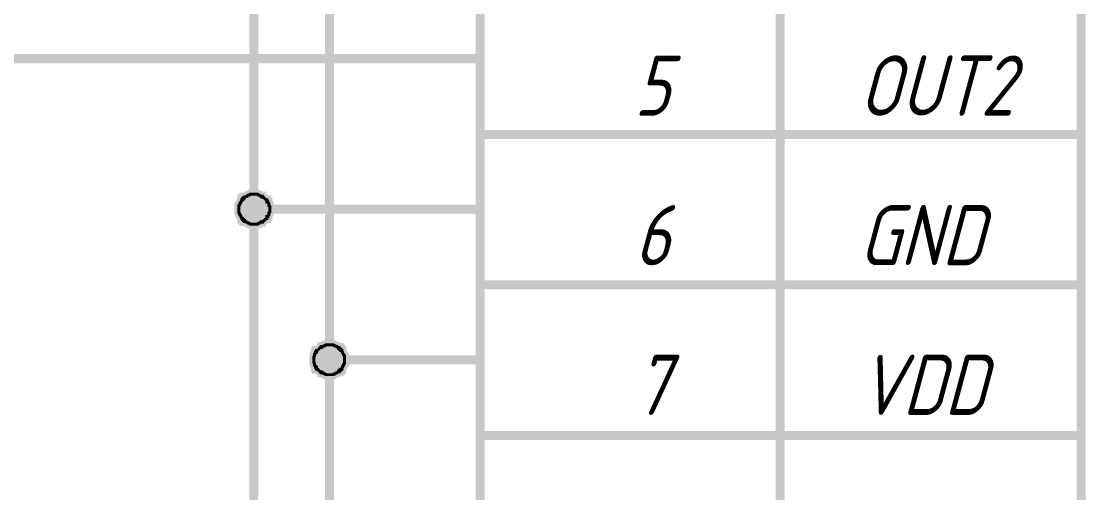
# Model space of a CAD drawing. Extents: x 260 to 1101, y 70 to 664.
# Drawn here: x 951.25 to 986.61, y 357.36 to 373.03 of the extents above; entities that cross this region are included whole.
import ezdxf

# ---------------------------------------------------------------- set-up
doc = ezdxf.new("R2010")
doc.units = 0
doc.header["$MEASUREMENT"] = 0
doc.layers.add('Sheet', color=255, linetype='CONTINUOUS')
doc.styles.add('GOST type A0', font='', dxfattribs={"oblique": 15, "height": 3.5})
doc.styles.get('GOST type A0').set_extended_font_data('GOST type A')

msp = doc.modelspace()

# ---------------------------------------------------------------- linework, layer by layer
at = {"layer": 'Sheet', "const_width": 0.3}
msp.add_lwpolyline([(966.491, 399.283), (986.46, 399.283), (986.46, 274.27), (966.491, 274.27), (966.491, 399.283)], close=True, dxfattribs=at)
at = {"layer": 'Sheet'}
for points, const_width in [([(976.46, 399.283), (976.46, 274.27)], 0.3), ([(963.975, 381.792), (958.975, 381.792), (958.975, 366.787)], 0.3), ([(961.491, 376.791), (961.491, 361.785), (963.975, 361.785)], 0.3), ([(963.975, 371.789), (881.521, 371.789), (881.521, 321.771), (886.49, 321.771)], 0.3), ([(966.491, 371.789), (963.975, 371.789)], 0.3), ([(966.491, 369.272), (986.46, 369.272)], 0.3), ([(958.478, 366.787), (958.478, 366.818), (958.478, 366.849), (958.478, 366.849), (958.478, 366.88), (958.478, 366.911), (958.509, 366.942), (958.509, 366.973), (958.509, 366.973), (958.54, 367.005), (958.54, 367.036), (958.54, 367.036), (958.571, 367.067), (958.571, 367.098), (958.602, 367.098), (958.602, 367.129), (958.633, 367.129), (958.633, 367.16), (958.665, 367.16), (958.665, 367.191), (958.696, 367.191), (958.727, 367.222), (958.727, 367.222), (958.758, 367.222), (958.789, 367.253), (958.789, 367.253), (958.82, 367.253), (958.851, 367.284), (958.882, 367.284), (958.913, 367.284), (958.913, 367.284), (958.944, 367.284), (958.975, 367.284)], 0.3), ([(958.478, 366.787), (958.478, 366.818), (958.478, 366.849), (958.478, 366.849), (958.478, 366.88), (958.478, 366.911), (958.509, 366.942), (958.509, 366.973), (958.509, 366.973), (958.54, 367.005), (958.54, 367.036), (958.54, 367.036), (958.571, 367.067), (958.571, 367.098), (958.602, 367.098), (958.602, 367.129), (958.633, 367.129), (958.633, 367.16), (958.665, 367.16), (958.665, 367.191), (958.696, 367.191), (958.727, 367.222), (958.727, 367.222), (958.758, 367.222), (958.789, 367.253), (958.789, 367.253), (958.82, 367.253), (958.851, 367.284), (958.882, 367.284), (958.913, 367.284), (958.913, 367.284), (958.944, 367.284), (958.975, 367.284)], 0.3), ([(958.478, 366.787), (958.478, 366.818), (958.478, 366.849), (958.478, 366.849), (958.478, 366.88), (958.478, 366.911), (958.509, 366.942), (958.509, 366.973), (958.509, 366.973), (958.54, 367.005), (958.54, 367.036), (958.54, 367.036), (958.571, 367.067), (958.571, 367.098), (958.602, 367.098), (958.602, 367.129), (958.633, 367.129), (958.633, 367.16), (958.665, 367.16), (958.665, 367.191), (958.696, 367.191), (958.727, 367.222), (958.727, 367.222), (958.758, 367.222), (958.789, 367.253), (958.789, 367.253), (958.82, 367.253), (958.851, 367.284), (958.882, 367.284), (958.913, 367.284), (958.913, 367.284), (958.944, 367.284), (958.975, 367.284)], 0.3), ([(958.478, 366.787), (958.478, 366.818), (958.478, 366.849), (958.478, 366.849), (958.478, 366.88), (958.478, 366.911), (958.509, 366.942), (958.509, 366.973), (958.509, 366.973), (958.54, 367.005), (958.54, 367.036), (958.54, 367.036), (958.571, 367.067), (958.571, 367.098), (958.602, 367.098), (958.602, 367.129), (958.633, 367.129), (958.633, 367.16), (958.665, 367.16), (958.665, 367.191), (958.696, 367.191), (958.727, 367.222), (958.727, 367.222), (958.758, 367.222), (958.789, 367.253), (958.789, 367.253), (958.82, 367.253), (958.851, 367.284), (958.882, 367.284), (958.913, 367.284), (958.913, 367.284), (958.944, 367.284), (958.975, 367.284)], 0.3), ([(958.975, 367.284), (958.975, 367.284)], 0.3), ([(958.975, 367.284), (959.006, 367.284), (959.037, 367.284), (959.037, 367.284), (959.068, 367.284), (959.099, 367.284), (959.13, 367.253), (959.161, 367.253), (959.161, 367.253), (959.192, 367.222), (959.224, 367.222), (959.255, 367.222), (959.255, 367.191), (959.286, 367.191), (959.317, 367.16), (959.317, 367.16), (959.348, 367.129), (959.348, 367.129), (959.379, 367.098), (959.41, 367.098), (959.41, 367.067), (959.41, 367.036), (959.441, 367.036), (959.441, 367.005), (959.472, 366.973), (959.472, 366.973), (959.472, 366.942), (959.472, 366.911), (959.503, 366.88), (959.503, 366.849), (959.503, 366.849), (959.503, 366.818), (959.503, 366.787)], 0.3), ([(958.975, 367.284), (958.975, 367.284)], 0.3), ([(958.975, 367.284), (959.006, 367.284), (959.037, 367.284), (959.037, 367.284), (959.068, 367.284), (959.099, 367.284), (959.13, 367.253), (959.161, 367.253), (959.161, 367.253), (959.192, 367.222), (959.224, 367.222), (959.255, 367.222), (959.255, 367.191), (959.286, 367.191), (959.317, 367.16), (959.317, 367.16), (959.348, 367.129), (959.348, 367.129), (959.379, 367.098), (959.41, 367.098), (959.41, 367.067), (959.41, 367.036), (959.441, 367.036), (959.441, 367.005), (959.472, 366.973), (959.472, 366.973), (959.472, 366.942), (959.472, 366.911), (959.503, 366.88), (959.503, 366.849), (959.503, 366.849), (959.503, 366.818), (959.503, 366.787)], 0.3), ([(958.975, 367.284), (958.975, 367.284)], 0.3), ([(958.975, 367.284), (959.006, 367.284), (959.037, 367.284), (959.037, 367.284), (959.068, 367.284), (959.099, 367.284), (959.13, 367.253), (959.161, 367.253), (959.161, 367.253), (959.192, 367.222), (959.224, 367.222), (959.255, 367.222), (959.255, 367.191), (959.286, 367.191), (959.317, 367.16), (959.317, 367.16), (959.348, 367.129), (959.348, 367.129), (959.379, 367.098), (959.41, 367.098), (959.41, 367.067), (959.41, 367.036), (959.441, 367.036), (959.441, 367.005), (959.472, 366.973), (959.472, 366.973), (959.472, 366.942), (959.472, 366.911), (959.503, 366.88), (959.503, 366.849), (959.503, 366.849), (959.503, 366.818), (959.503, 366.787)], 0.3), ([(958.975, 367.284), (958.975, 367.284)], 0.3), ([(958.975, 367.284), (959.006, 367.284), (959.037, 367.284), (959.037, 367.284), (959.068, 367.284), (959.099, 367.284), (959.13, 367.253), (959.161, 367.253), (959.161, 367.253), (959.192, 367.222), (959.224, 367.222), (959.255, 367.222), (959.255, 367.191), (959.286, 367.191), (959.317, 367.16), (959.317, 367.16), (959.348, 367.129), (959.348, 367.129), (959.379, 367.098), (959.41, 367.098), (959.41, 367.067), (959.41, 367.036), (959.441, 367.036), (959.441, 367.005), (959.472, 366.973), (959.472, 366.973), (959.472, 366.942), (959.472, 366.911), (959.503, 366.88), (959.503, 366.849), (959.503, 366.849), (959.503, 366.818), (959.503, 366.787)], 0.3), ([(958.478, 366.787), (958.478, 366.818), (958.478, 366.849), (958.478, 366.849), (958.478, 366.88), (958.478, 366.911), (958.509, 366.942), (958.509, 366.973), (958.509, 366.973), (958.54, 367.005), (958.54, 367.036), (958.54, 367.036), (958.571, 367.067), (958.571, 367.098), (958.602, 367.098), (958.602, 367.129), (958.633, 367.129), (958.633, 367.16), (958.665, 367.16), (958.665, 367.191), (958.696, 367.191), (958.727, 367.222), (958.727, 367.222), (958.758, 367.222), (958.789, 367.253), (958.789, 367.253), (958.82, 367.253), (958.851, 367.284), (958.882, 367.284), (958.913, 367.284), (958.913, 367.284), (958.944, 367.284), (958.975, 367.284)], 0.0991), ([(958.478, 366.787), (958.478, 366.818), (958.478, 366.849), (958.478, 366.849), (958.478, 366.88), (958.478, 366.911), (958.509, 366.942), (958.509, 366.973), (958.509, 366.973), (958.54, 367.005), (958.54, 367.036), (958.54, 367.036), (958.571, 367.067), (958.571, 367.098), (958.602, 367.098), (958.602, 367.129), (958.633, 367.129), (958.633, 367.16), (958.665, 367.16), (958.665, 367.191), (958.696, 367.191), (958.727, 367.222), (958.727, 367.222), (958.758, 367.222), (958.789, 367.253), (958.789, 367.253), (958.82, 367.253), (958.851, 367.284), (958.882, 367.284), (958.913, 367.284), (958.913, 367.284), (958.944, 367.284), (958.975, 367.284)], 0.0991), ([(958.478, 366.787), (958.478, 366.818), (958.478, 366.849), (958.478, 366.849), (958.478, 366.88), (958.478, 366.911), (958.509, 366.942), (958.509, 366.973), (958.509, 366.973), (958.54, 367.005), (958.54, 367.036), (958.54, 367.036), (958.571, 367.067), (958.571, 367.098), (958.602, 367.098), (958.602, 367.129), (958.633, 367.129), (958.633, 367.16), (958.665, 367.16), (958.665, 367.191), (958.696, 367.191), (958.727, 367.222), (958.727, 367.222), (958.758, 367.222), (958.789, 367.253), (958.789, 367.253), (958.82, 367.253), (958.851, 367.284), (958.882, 367.284), (958.913, 367.284), (958.913, 367.284), (958.944, 367.284), (958.975, 367.284)], 0.0991), ([(958.478, 366.787), (958.478, 366.818), (958.478, 366.849), (958.478, 366.849), (958.478, 366.88), (958.478, 366.911), (958.509, 366.942), (958.509, 366.973), (958.509, 366.973), (958.54, 367.005), (958.54, 367.036), (958.54, 367.036), (958.571, 367.067), (958.571, 367.098), (958.602, 367.098), (958.602, 367.129), (958.633, 367.129), (958.633, 367.16), (958.665, 367.16), (958.665, 367.191), (958.696, 367.191), (958.727, 367.222), (958.727, 367.222), (958.758, 367.222), (958.789, 367.253), (958.789, 367.253), (958.82, 367.253), (958.851, 367.284), (958.882, 367.284), (958.913, 367.284), (958.913, 367.284), (958.944, 367.284), (958.975, 367.284)], 0.0991), ([(958.975, 367.284), (958.975, 367.284)], 0.0991), ([(958.975, 367.284), (959.006, 367.284), (959.037, 367.284), (959.037, 367.284), (959.068, 367.284), (959.099, 367.284), (959.13, 367.253), (959.161, 367.253), (959.161, 367.253), (959.192, 367.222), (959.224, 367.222), (959.255, 367.222), (959.255, 367.191), (959.286, 367.191), (959.317, 367.16), (959.317, 367.16), (959.348, 367.129), (959.348, 367.129), (959.379, 367.098), (959.41, 367.098), (959.41, 367.067), (959.41, 367.036), (959.441, 367.036), (959.441, 367.005), (959.472, 366.973), (959.472, 366.973), (959.472, 366.942), (959.472, 366.911), (959.503, 366.88), (959.503, 366.849), (959.503, 366.849), (959.503, 366.818), (959.503, 366.787)], 0.0991), ([(958.975, 367.284), (958.975, 367.284)], 0.0991), ([(958.975, 367.284), (959.006, 367.284), (959.037, 367.284), (959.037, 367.284), (959.068, 367.284), (959.099, 367.284), (959.13, 367.253), (959.161, 367.253), (959.161, 367.253), (959.192, 367.222), (959.224, 367.222), (959.255, 367.222), (959.255, 367.191), (959.286, 367.191), (959.317, 367.16), (959.317, 367.16), (959.348, 367.129), (959.348, 367.129), (959.379, 367.098), (959.41, 367.098), (959.41, 367.067), (959.41, 367.036), (959.441, 367.036), (959.441, 367.005), (959.472, 366.973), (959.472, 366.973), (959.472, 366.942), (959.472, 366.911), (959.503, 366.88), (959.503, 366.849), (959.503, 366.849), (959.503, 366.818), (959.503, 366.787)], 0.0991), ([(958.975, 367.284), (958.975, 367.284)], 0.0991), ([(958.975, 367.284), (959.006, 367.284), (959.037, 367.284), (959.037, 367.284), (959.068, 367.284), (959.099, 367.284), (959.13, 367.253), (959.161, 367.253), (959.161, 367.253), (959.192, 367.222), (959.224, 367.222), (959.255, 367.222), (959.255, 367.191), (959.286, 367.191), (959.317, 367.16), (959.317, 367.16), (959.348, 367.129), (959.348, 367.129), (959.379, 367.098), (959.41, 367.098), (959.41, 367.067), (959.41, 367.036), (959.441, 367.036), (959.441, 367.005), (959.472, 366.973), (959.472, 366.973), (959.472, 366.942), (959.472, 366.911), (959.503, 366.88), (959.503, 366.849), (959.503, 366.849), (959.503, 366.818), (959.503, 366.787)], 0.0991), ([(958.975, 367.284), (958.975, 367.284)], 0.0991), ([(958.975, 367.284), (959.006, 367.284), (959.037, 367.284), (959.037, 367.284), (959.068, 367.284), (959.099, 367.284), (959.13, 367.253), (959.161, 367.253), (959.161, 367.253), (959.192, 367.222), (959.224, 367.222), (959.255, 367.222), (959.255, 367.191), (959.286, 367.191), (959.317, 367.16), (959.317, 367.16), (959.348, 367.129), (959.348, 367.129), (959.379, 367.098), (959.41, 367.098), (959.41, 367.067), (959.41, 367.036), (959.441, 367.036), (959.441, 367.005), (959.472, 366.973), (959.472, 366.973), (959.472, 366.942), (959.472, 366.911), (959.503, 366.88), (959.503, 366.849), (959.503, 366.849), (959.503, 366.818), (959.503, 366.787)], 0.0991), ([(958.975, 366.29), (958.944, 366.29), (958.913, 366.29), (958.913, 366.29), (958.882, 366.29), (958.851, 366.29), (958.82, 366.321), (958.789, 366.321), (958.789, 366.321), (958.758, 366.352), (958.727, 366.352), (958.727, 366.352), (958.696, 366.383), (958.665, 366.383), (958.665, 366.414), (958.633, 366.414), (958.633, 366.445), (958.602, 366.445), (958.602, 366.476), (958.571, 366.476), (958.571, 366.507), (958.54, 366.539), (958.54, 366.539), (958.54, 366.57), (958.509, 366.601), (958.509, 366.601), (958.509, 366.632), (958.478, 366.663), (958.478, 366.694), (958.478, 366.725), (958.478, 366.725), (958.478, 366.756), (958.478, 366.787)], 0.3), ([(958.478, 366.787), (958.478, 366.787)], 0.3), ([(958.975, 366.29), (958.944, 366.29), (958.913, 366.29), (958.913, 366.29), (958.882, 366.29), (958.851, 366.29), (958.82, 366.321), (958.789, 366.321), (958.789, 366.321), (958.758, 366.352), (958.727, 366.352), (958.727, 366.352), (958.696, 366.383), (958.665, 366.383), (958.665, 366.414), (958.633, 366.414), (958.633, 366.445), (958.602, 366.445), (958.602, 366.476), (958.571, 366.476), (958.571, 366.507), (958.54, 366.539), (958.54, 366.539), (958.54, 366.57), (958.509, 366.601), (958.509, 366.601), (958.509, 366.632), (958.478, 366.663), (958.478, 366.694), (958.478, 366.725), (958.478, 366.725), (958.478, 366.756), (958.478, 366.787)], 0.3), ([(958.478, 366.787), (958.478, 366.787)], 0.3), ([(958.975, 366.29), (958.944, 366.29), (958.913, 366.29), (958.913, 366.29), (958.882, 366.29), (958.851, 366.29), (958.82, 366.321), (958.789, 366.321), (958.789, 366.321), (958.758, 366.352), (958.727, 366.352), (958.727, 366.352), (958.696, 366.383), (958.665, 366.383), (958.665, 366.414), (958.633, 366.414), (958.633, 366.445), (958.602, 366.445), (958.602, 366.476), (958.571, 366.476), (958.571, 366.507), (958.54, 366.539), (958.54, 366.539), (958.54, 366.57), (958.509, 366.601), (958.509, 366.601), (958.509, 366.632), (958.478, 366.663), (958.478, 366.694), (958.478, 366.725), (958.478, 366.725), (958.478, 366.756), (958.478, 366.787)], 0.3), ([(958.478, 366.787), (958.478, 366.787)], 0.3), ([(958.975, 366.29), (958.944, 366.29), (958.913, 366.29), (958.913, 366.29), (958.882, 366.29), (958.851, 366.29), (958.82, 366.321), (958.789, 366.321), (958.789, 366.321), (958.758, 366.352), (958.727, 366.352), (958.727, 366.352), (958.696, 366.383), (958.665, 366.383), (958.665, 366.414), (958.633, 366.414), (958.633, 366.445), (958.602, 366.445), (958.602, 366.476), (958.571, 366.476), (958.571, 366.507), (958.54, 366.539), (958.54, 366.539), (958.54, 366.57), (958.509, 366.601), (958.509, 366.601), (958.509, 366.632), (958.478, 366.663), (958.478, 366.694), (958.478, 366.725), (958.478, 366.725), (958.478, 366.756), (958.478, 366.787)], 0.3), ([(958.478, 366.787), (958.478, 366.787)], 0.3), ([(958.975, 366.29), (958.944, 366.29), (958.913, 366.29), (958.913, 366.29), (958.882, 366.29), (958.851, 366.29), (958.82, 366.321), (958.789, 366.321), (958.789, 366.321), (958.758, 366.352), (958.727, 366.352), (958.727, 366.352), (958.696, 366.383), (958.665, 366.383), (958.665, 366.414), (958.633, 366.414), (958.633, 366.445), (958.602, 366.445), (958.602, 366.476), (958.571, 366.476), (958.571, 366.507), (958.54, 366.539), (958.54, 366.539), (958.54, 366.57), (958.509, 366.601), (958.509, 366.601), (958.509, 366.632), (958.478, 366.663), (958.478, 366.694), (958.478, 366.725), (958.478, 366.725), (958.478, 366.756), (958.478, 366.787)], 0.0991), ([(958.478, 366.787), (958.478, 366.787)], 0.0991), ([(958.975, 366.29), (958.944, 366.29), (958.913, 366.29), (958.913, 366.29), (958.882, 366.29), (958.851, 366.29), (958.82, 366.321), (958.789, 366.321), (958.789, 366.321), (958.758, 366.352), (958.727, 366.352), (958.727, 366.352), (958.696, 366.383), (958.665, 366.383), (958.665, 366.414), (958.633, 366.414), (958.633, 366.445), (958.602, 366.445), (958.602, 366.476), (958.571, 366.476), (958.571, 366.507), (958.54, 366.539), (958.54, 366.539), (958.54, 366.57), (958.509, 366.601), (958.509, 366.601), (958.509, 366.632), (958.478, 366.663), (958.478, 366.694), (958.478, 366.725), (958.478, 366.725), (958.478, 366.756), (958.478, 366.787)], 0.0991), ([(958.478, 366.787), (958.478, 366.787)], 0.0991), ([(958.975, 366.29), (958.944, 366.29), (958.913, 366.29), (958.913, 366.29), (958.882, 366.29), (958.851, 366.29), (958.82, 366.321), (958.789, 366.321), (958.789, 366.321), (958.758, 366.352), (958.727, 366.352), (958.727, 366.352), (958.696, 366.383), (958.665, 366.383), (958.665, 366.414), (958.633, 366.414), (958.633, 366.445), (958.602, 366.445), (958.602, 366.476), (958.571, 366.476), (958.571, 366.507), (958.54, 366.539), (958.54, 366.539), (958.54, 366.57), (958.509, 366.601), (958.509, 366.601), (958.509, 366.632), (958.478, 366.663), (958.478, 366.694), (958.478, 366.725), (958.478, 366.725), (958.478, 366.756), (958.478, 366.787)], 0.0991), ([(958.478, 366.787), (958.478, 366.787)], 0.0991), ([(958.975, 366.29), (958.944, 366.29), (958.913, 366.29), (958.913, 366.29), (958.882, 366.29), (958.851, 366.29), (958.82, 366.321), (958.789, 366.321), (958.789, 366.321), (958.758, 366.352), (958.727, 366.352), (958.727, 366.352), (958.696, 366.383), (958.665, 366.383), (958.665, 366.414), (958.633, 366.414), (958.633, 366.445), (958.602, 366.445), (958.602, 366.476), (958.571, 366.476), (958.571, 366.507), (958.54, 366.539), (958.54, 366.539), (958.54, 366.57), (958.509, 366.601), (958.509, 366.601), (958.509, 366.632), (958.478, 366.663), (958.478, 366.694), (958.478, 366.725), (958.478, 366.725), (958.478, 366.756), (958.478, 366.787)], 0.0991), ([(958.478, 366.787), (958.478, 366.787)], 0.0991), ([(959.503, 366.787), (959.503, 366.756), (959.503, 366.725), (959.503, 366.725), (959.503, 366.694), (959.472, 366.663), (959.472, 366.632), (959.472, 366.601), (959.472, 366.601), (959.441, 366.57), (959.441, 366.539), (959.41, 366.539), (959.41, 366.507), (959.41, 366.476), (959.379, 366.476), (959.348, 366.445), (959.348, 366.445), (959.317, 366.414), (959.317, 366.414), (959.286, 366.383), (959.255, 366.383), (959.255, 366.352), (959.224, 366.352), (959.192, 366.352), (959.161, 366.321), (959.161, 366.321), (959.13, 366.321), (959.099, 366.29), (959.068, 366.29), (959.037, 366.29), (959.037, 366.29), (959.006, 366.29), (958.975, 366.29)], 0.3), ([(963.975, 351.782), (958.975, 351.782), (958.975, 366.787), (963.975, 366.787)], 0.3), ([(959.503, 366.787), (959.503, 366.756), (959.503, 366.725), (959.503, 366.725), (959.503, 366.694), (959.472, 366.663), (959.472, 366.632), (959.472, 366.601), (959.472, 366.601), (959.441, 366.57), (959.441, 366.539), (959.41, 366.539), (959.41, 366.507), (959.41, 366.476), (959.379, 366.476), (959.348, 366.445), (959.348, 366.445), (959.317, 366.414), (959.317, 366.414), (959.286, 366.383), (959.255, 366.383), (959.255, 366.352), (959.224, 366.352), (959.192, 366.352), (959.161, 366.321), (959.161, 366.321), (959.13, 366.321), (959.099, 366.29), (959.068, 366.29), (959.037, 366.29), (959.037, 366.29), (959.006, 366.29), (958.975, 366.29)], 0.3), ([(959.503, 366.787), (959.503, 366.756), (959.503, 366.725), (959.503, 366.725), (959.503, 366.694), (959.472, 366.663), (959.472, 366.632), (959.472, 366.601), (959.472, 366.601), (959.441, 366.57), (959.441, 366.539), (959.41, 366.539), (959.41, 366.507), (959.41, 366.476), (959.379, 366.476), (959.348, 366.445), (959.348, 366.445), (959.317, 366.414), (959.317, 366.414), (959.286, 366.383), (959.255, 366.383), (959.255, 366.352), (959.224, 366.352), (959.192, 366.352), (959.161, 366.321), (959.161, 366.321), (959.13, 366.321), (959.099, 366.29), (959.068, 366.29), (959.037, 366.29), (959.037, 366.29), (959.006, 366.29), (958.975, 366.29)], 0.3), ([(959.503, 366.787), (959.503, 366.756), (959.503, 366.725), (959.503, 366.725), (959.503, 366.694), (959.472, 366.663), (959.472, 366.632), (959.472, 366.601), (959.472, 366.601), (959.441, 366.57), (959.441, 366.539), (959.41, 366.539), (959.41, 366.507), (959.41, 366.476), (959.379, 366.476), (959.348, 366.445), (959.348, 366.445), (959.317, 366.414), (959.317, 366.414), (959.286, 366.383), (959.255, 366.383), (959.255, 366.352), (959.224, 366.352), (959.192, 366.352), (959.161, 366.321), (959.161, 366.321), (959.13, 366.321), (959.099, 366.29), (959.068, 366.29), (959.037, 366.29), (959.037, 366.29), (959.006, 366.29), (958.975, 366.29)], 0.3), ([(959.503, 366.787), (959.503, 366.756), (959.503, 366.725), (959.503, 366.725), (959.503, 366.694), (959.472, 366.663), (959.472, 366.632), (959.472, 366.601), (959.472, 366.601), (959.441, 366.57), (959.441, 366.539), (959.41, 366.539), (959.41, 366.507), (959.41, 366.476), (959.379, 366.476), (959.348, 366.445), (959.348, 366.445), (959.317, 366.414), (959.317, 366.414), (959.286, 366.383), (959.255, 366.383), (959.255, 366.352), (959.224, 366.352), (959.192, 366.352), (959.161, 366.321), (959.161, 366.321), (959.13, 366.321), (959.099, 366.29), (959.068, 366.29), (959.037, 366.29), (959.037, 366.29), (959.006, 366.29), (958.975, 366.29)], 0.0991), ([(959.503, 366.787), (959.503, 366.756), (959.503, 366.725), (959.503, 366.725), (959.503, 366.694), (959.472, 366.663), (959.472, 366.632), (959.472, 366.601), (959.472, 366.601), (959.441, 366.57), (959.441, 366.539), (959.41, 366.539), (959.41, 366.507), (959.41, 366.476), (959.379, 366.476), (959.348, 366.445), (959.348, 366.445), (959.317, 366.414), (959.317, 366.414), (959.286, 366.383), (959.255, 366.383), (959.255, 366.352), (959.224, 366.352), (959.192, 366.352), (959.161, 366.321), (959.161, 366.321), (959.13, 366.321), (959.099, 366.29), (959.068, 366.29), (959.037, 366.29), (959.037, 366.29), (959.006, 366.29), (958.975, 366.29)], 0.0991), ([(959.503, 366.787), (959.503, 366.756), (959.503, 366.725), (959.503, 366.725), (959.503, 366.694), (959.472, 366.663), (959.472, 366.632), (959.472, 366.601), (959.472, 366.601), (959.441, 366.57), (959.441, 366.539), (959.41, 366.539), (959.41, 366.507), (959.41, 366.476), (959.379, 366.476), (959.348, 366.445), (959.348, 366.445), (959.317, 366.414), (959.317, 366.414), (959.286, 366.383), (959.255, 366.383), (959.255, 366.352), (959.224, 366.352), (959.192, 366.352), (959.161, 366.321), (959.161, 366.321), (959.13, 366.321), (959.099, 366.29), (959.068, 366.29), (959.037, 366.29), (959.037, 366.29), (959.006, 366.29), (958.975, 366.29)], 0.0991), ([(959.503, 366.787), (959.503, 366.756), (959.503, 366.725), (959.503, 366.725), (959.503, 366.694), (959.472, 366.663), (959.472, 366.632), (959.472, 366.601), (959.472, 366.601), (959.441, 366.57), (959.441, 366.539), (959.41, 366.539), (959.41, 366.507), (959.41, 366.476), (959.379, 366.476), (959.348, 366.445), (959.348, 366.445), (959.317, 366.414), (959.317, 366.414), (959.286, 366.383), (959.255, 366.383), (959.255, 366.352), (959.224, 366.352), (959.192, 366.352), (959.161, 366.321), (959.161, 366.321), (959.13, 366.321), (959.099, 366.29), (959.068, 366.29), (959.037, 366.29), (959.037, 366.29), (959.006, 366.29), (958.975, 366.29)], 0.0991), ([(959.503, 366.787), (959.503, 366.787), (959.503, 366.787), (959.503, 366.787), (959.503, 366.787), (959.503, 366.787), (959.503, 366.787), (959.503, 366.787), (959.503, 366.787), (959.503, 366.787), (959.503, 366.787), (959.503, 366.787), (959.503, 366.787), (959.503, 366.787), (959.503, 366.787), (959.503, 366.787), (959.503, 366.787), (959.503, 366.787), (959.503, 366.787), (959.503, 366.787), (959.503, 366.787), (959.503, 366.787), (959.503, 366.787), (959.503, 366.787), (959.503, 366.787), (959.503, 366.787), (959.503, 366.787), (959.503, 366.787), (959.503, 366.787), (959.503, 366.787), (959.503, 366.787), (959.503, 366.787), (959.503, 366.787)], 0.3), ([(959.503, 366.787), (959.503, 366.787)], 0.3), ([(959.503, 366.787), (959.503, 366.787), (959.503, 366.787), (959.503, 366.787), (959.503, 366.787), (959.503, 366.787), (959.503, 366.787), (959.503, 366.787), (959.503, 366.787), (959.503, 366.787), (959.503, 366.787), (959.503, 366.787), (959.503, 366.787), (959.503, 366.787), (959.503, 366.787), (959.503, 366.787), (959.503, 366.787), (959.503, 366.787), (959.503, 366.787), (959.503, 366.787), (959.503, 366.787), (959.503, 366.787), (959.503, 366.787), (959.503, 366.787), (959.503, 366.787), (959.503, 366.787), (959.503, 366.787), (959.503, 366.787), (959.503, 366.787), (959.503, 366.787), (959.503, 366.787), (959.503, 366.787), (959.503, 366.787)], 0.3), ([(959.503, 366.787), (959.503, 366.787)], 0.3), ([(959.503, 366.787), (959.503, 366.787), (959.503, 366.787), (959.503, 366.787), (959.503, 366.787), (959.503, 366.787), (959.503, 366.787), (959.503, 366.787), (959.503, 366.787), (959.503, 366.787), (959.503, 366.787), (959.503, 366.787), (959.503, 366.787), (959.503, 366.787), (959.503, 366.787), (959.503, 366.787), (959.503, 366.787), (959.503, 366.787), (959.503, 366.787), (959.503, 366.787), (959.503, 366.787), (959.503, 366.787), (959.503, 366.787), (959.503, 366.787), (959.503, 366.787), (959.503, 366.787), (959.503, 366.787), (959.503, 366.787), (959.503, 366.787), (959.503, 366.787), (959.503, 366.787), (959.503, 366.787), (959.503, 366.787)], 0.3), ([(959.503, 366.787), (959.503, 366.787)], 0.3), ([(959.503, 366.787), (959.503, 366.787), (959.503, 366.787), (959.503, 366.787), (959.503, 366.787), (959.503, 366.787), (959.503, 366.787), (959.503, 366.787), (959.503, 366.787), (959.503, 366.787), (959.503, 366.787), (959.503, 366.787), (959.503, 366.787), (959.503, 366.787), (959.503, 366.787), (959.503, 366.787), (959.503, 366.787), (959.503, 366.787), (959.503, 366.787), (959.503, 366.787), (959.503, 366.787), (959.503, 366.787), (959.503, 366.787), (959.503, 366.787), (959.503, 366.787), (959.503, 366.787), (959.503, 366.787), (959.503, 366.787), (959.503, 366.787), (959.503, 366.787), (959.503, 366.787), (959.503, 366.787), (959.503, 366.787)], 0.3), ([(959.503, 366.787), (959.503, 366.787)], 0.3), ([(959.503, 366.787), (959.503, 366.787), (959.503, 366.787), (959.503, 366.787), (959.503, 366.787), (959.503, 366.787), (959.503, 366.787), (959.503, 366.787), (959.503, 366.787), (959.503, 366.787), (959.503, 366.787), (959.503, 366.787), (959.503, 366.787), (959.503, 366.787), (959.503, 366.787), (959.503, 366.787), (959.503, 366.787), (959.503, 366.787), (959.503, 366.787), (959.503, 366.787), (959.503, 366.787), (959.503, 366.787), (959.503, 366.787), (959.503, 366.787), (959.503, 366.787), (959.503, 366.787), (959.503, 366.787), (959.503, 366.787), (959.503, 366.787), (959.503, 366.787), (959.503, 366.787), (959.503, 366.787), (959.503, 366.787)], 0.0991), ([(959.503, 366.787), (959.503, 366.787)], 0.0991), ([(959.503, 366.787), (959.503, 366.787), (959.503, 366.787), (959.503, 366.787), (959.503, 366.787), (959.503, 366.787), (959.503, 366.787), (959.503, 366.787), (959.503, 366.787), (959.503, 366.787), (959.503, 366.787), (959.503, 366.787), (959.503, 366.787), (959.503, 366.787), (959.503, 366.787), (959.503, 366.787), (959.503, 366.787), (959.503, 366.787), (959.503, 366.787), (959.503, 366.787), (959.503, 366.787), (959.503, 366.787), (959.503, 366.787), (959.503, 366.787), (959.503, 366.787), (959.503, 366.787), (959.503, 366.787), (959.503, 366.787), (959.503, 366.787), (959.503, 366.787), (959.503, 366.787), (959.503, 366.787), (959.503, 366.787)], 0.0991), ([(959.503, 366.787), (959.503, 366.787)], 0.0991), ([(959.503, 366.787), (959.503, 366.787), (959.503, 366.787), (959.503, 366.787), (959.503, 366.787), (959.503, 366.787), (959.503, 366.787), (959.503, 366.787), (959.503, 366.787), (959.503, 366.787), (959.503, 366.787), (959.503, 366.787), (959.503, 366.787), (959.503, 366.787), (959.503, 366.787), (959.503, 366.787), (959.503, 366.787), (959.503, 366.787), (959.503, 366.787), (959.503, 366.787), (959.503, 366.787), (959.503, 366.787), (959.503, 366.787), (959.503, 366.787), (959.503, 366.787), (959.503, 366.787), (959.503, 366.787), (959.503, 366.787), (959.503, 366.787), (959.503, 366.787), (959.503, 366.787), (959.503, 366.787), (959.503, 366.787)], 0.0991), ([(959.503, 366.787), (959.503, 366.787)], 0.0991), ([(959.503, 366.787), (959.503, 366.787), (959.503, 366.787), (959.503, 366.787), (959.503, 366.787), (959.503, 366.787), (959.503, 366.787), (959.503, 366.787), (959.503, 366.787), (959.503, 366.787), (959.503, 366.787), (959.503, 366.787), (959.503, 366.787), (959.503, 366.787), (959.503, 366.787), (959.503, 366.787), (959.503, 366.787), (959.503, 366.787), (959.503, 366.787), (959.503, 366.787), (959.503, 366.787), (959.503, 366.787), (959.503, 366.787), (959.503, 366.787), (959.503, 366.787), (959.503, 366.787), (959.503, 366.787), (959.503, 366.787), (959.503, 366.787), (959.503, 366.787), (959.503, 366.787), (959.503, 366.787), (959.503, 366.787)], 0.0991), ([(959.503, 366.787), (959.503, 366.787)], 0.0991), ([(966.491, 366.787), (963.975, 366.787)], 0.3), ([(966.491, 364.271), (986.46, 364.271)], 0.3), ([(960.963, 361.785), (960.963, 361.816), (960.963, 361.847), (960.963, 361.847), (960.963, 361.878), (960.994, 361.91), (960.994, 361.941), (960.994, 361.972), (960.994, 361.972), (961.025, 362.003), (961.025, 362.034), (961.056, 362.034), (961.056, 362.065), (961.056, 362.096), (961.087, 362.096), (961.118, 362.127), (961.118, 362.127), (961.149, 362.158), (961.149, 362.158), (961.18, 362.189), (961.211, 362.189), (961.211, 362.22), (961.242, 362.22), (961.273, 362.22), (961.304, 362.251), (961.304, 362.251), (961.335, 362.251), (961.366, 362.282), (961.397, 362.282), (961.429, 362.282), (961.429, 362.282), (961.46, 362.282), (961.491, 362.282)], 0.3), ([(960.963, 361.785), (960.963, 361.816), (960.963, 361.847), (960.963, 361.847), (960.963, 361.878), (960.994, 361.91), (960.994, 361.941), (960.994, 361.972), (960.994, 361.972), (961.025, 362.003), (961.025, 362.034), (961.056, 362.034), (961.056, 362.065), (961.056, 362.096), (961.087, 362.096), (961.118, 362.127), (961.118, 362.127), (961.149, 362.158), (961.149, 362.158), (961.18, 362.189), (961.211, 362.189), (961.211, 362.22), (961.242, 362.22), (961.273, 362.22), (961.304, 362.251), (961.304, 362.251), (961.335, 362.251), (961.366, 362.282), (961.397, 362.282), (961.429, 362.282), (961.429, 362.282), (961.46, 362.282), (961.491, 362.282)], 0.3), ([(960.963, 361.785), (960.963, 361.816), (960.963, 361.847), (960.963, 361.847), (960.963, 361.878), (960.994, 361.91), (960.994, 361.941), (960.994, 361.972), (960.994, 361.972), (961.025, 362.003), (961.025, 362.034), (961.056, 362.034), (961.056, 362.065), (961.056, 362.096), (961.087, 362.096), (961.118, 362.127), (961.118, 362.127), (961.149, 362.158), (961.149, 362.158), (961.18, 362.189), (961.211, 362.189), (961.211, 362.22), (961.242, 362.22), (961.273, 362.22), (961.304, 362.251), (961.304, 362.251), (961.335, 362.251), (961.366, 362.282), (961.397, 362.282), (961.429, 362.282), (961.429, 362.282), (961.46, 362.282), (961.491, 362.282)], 0.3), ([(960.963, 361.785), (960.963, 361.816), (960.963, 361.847), (960.963, 361.847), (960.963, 361.878), (960.994, 361.91), (960.994, 361.941), (960.994, 361.972), (960.994, 361.972), (961.025, 362.003), (961.025, 362.034), (961.056, 362.034), (961.056, 362.065), (961.056, 362.096), (961.087, 362.096), (961.118, 362.127), (961.118, 362.127), (961.149, 362.158), (961.149, 362.158), (961.18, 362.189), (961.211, 362.189), (961.211, 362.22), (961.242, 362.22), (961.273, 362.22), (961.304, 362.251), (961.304, 362.251), (961.335, 362.251), (961.366, 362.282), (961.397, 362.282), (961.429, 362.282), (961.429, 362.282), (961.46, 362.282), (961.491, 362.282)], 0.3), ([(960.963, 361.785), (960.963, 361.816), (960.963, 361.847), (960.963, 361.847), (960.963, 361.878), (960.994, 361.91), (960.994, 361.941), (960.994, 361.972), (960.994, 361.972), (961.025, 362.003), (961.025, 362.034), (961.056, 362.034), (961.056, 362.065), (961.056, 362.096), (961.087, 362.096), (961.118, 362.127), (961.118, 362.127), (961.149, 362.158), (961.149, 362.158), (961.18, 362.189), (961.211, 362.189), (961.211, 362.22), (961.242, 362.22), (961.273, 362.22), (961.304, 362.251), (961.304, 362.251), (961.335, 362.251), (961.366, 362.282), (961.397, 362.282), (961.429, 362.282), (961.429, 362.282), (961.46, 362.282), (961.491, 362.282)], 0.0991), ([(960.963, 361.785), (960.963, 361.816), (960.963, 361.847), (960.963, 361.847), (960.963, 361.878), (960.994, 361.91), (960.994, 361.941), (960.994, 361.972), (960.994, 361.972), (961.025, 362.003), (961.025, 362.034), (961.056, 362.034), (961.056, 362.065), (961.056, 362.096), (961.087, 362.096), (961.118, 362.127), (961.118, 362.127), (961.149, 362.158), (961.149, 362.158), (961.18, 362.189), (961.211, 362.189), (961.211, 362.22), (961.242, 362.22), (961.273, 362.22), (961.304, 362.251), (961.304, 362.251), (961.335, 362.251), (961.366, 362.282), (961.397, 362.282), (961.429, 362.282), (961.429, 362.282), (961.46, 362.282), (961.491, 362.282)], 0.0991), ([(960.963, 361.785), (960.963, 361.816), (960.963, 361.847), (960.963, 361.847), (960.963, 361.878), (960.994, 361.91), (960.994, 361.941), (960.994, 361.972), (960.994, 361.972), (961.025, 362.003), (961.025, 362.034), (961.056, 362.034), (961.056, 362.065), (961.056, 362.096), (961.087, 362.096), (961.118, 362.127), (961.118, 362.127), (961.149, 362.158), (961.149, 362.158), (961.18, 362.189), (961.211, 362.189), (961.211, 362.22), (961.242, 362.22), (961.273, 362.22), (961.304, 362.251), (961.304, 362.251), (961.335, 362.251), (961.366, 362.282), (961.397, 362.282), (961.429, 362.282), (961.429, 362.282), (961.46, 362.282), (961.491, 362.282)], 0.0991), ([(960.963, 361.785), (960.963, 361.816), (960.963, 361.847), (960.963, 361.847), (960.963, 361.878), (960.994, 361.91), (960.994, 361.941), (960.994, 361.972), (960.994, 361.972), (961.025, 362.003), (961.025, 362.034), (961.056, 362.034), (961.056, 362.065), (961.056, 362.096), (961.087, 362.096), (961.118, 362.127), (961.118, 362.127), (961.149, 362.158), (961.149, 362.158), (961.18, 362.189), (961.211, 362.189), (961.211, 362.22), (961.242, 362.22), (961.273, 362.22), (961.304, 362.251), (961.304, 362.251), (961.335, 362.251), (961.366, 362.282), (961.397, 362.282), (961.429, 362.282), (961.429, 362.282), (961.46, 362.282), (961.491, 362.282)], 0.0991), ([(961.491, 362.282), (961.491, 362.282)], 0.3), ([(961.491, 362.282), (961.522, 362.282), (961.553, 362.282), (961.553, 362.282), (961.584, 362.282), (961.615, 362.282), (961.646, 362.251), (961.677, 362.251), (961.677, 362.251), (961.708, 362.22), (961.739, 362.22), (961.739, 362.22), (961.77, 362.189), (961.801, 362.189), (961.801, 362.158), (961.832, 362.158), (961.832, 362.127), (961.863, 362.127), (961.863, 362.096), (961.894, 362.096), (961.894, 362.065), (961.925, 362.034), (961.925, 362.034), (961.925, 362.003), (961.956, 361.972), (961.956, 361.972), (961.956, 361.941), (961.988, 361.91), (961.988, 361.878), (961.988, 361.847), (961.988, 361.847), (961.988, 361.816), (961.988, 361.785)], 0.3), ([(961.491, 362.282), (961.491, 362.282)], 0.3), ([(961.491, 362.282), (961.522, 362.282), (961.553, 362.282), (961.553, 362.282), (961.584, 362.282), (961.615, 362.282), (961.646, 362.251), (961.677, 362.251), (961.677, 362.251), (961.708, 362.22), (961.739, 362.22), (961.739, 362.22), (961.77, 362.189), (961.801, 362.189), (961.801, 362.158), (961.832, 362.158), (961.832, 362.127), (961.863, 362.127), (961.863, 362.096), (961.894, 362.096), (961.894, 362.065), (961.925, 362.034), (961.925, 362.034), (961.925, 362.003), (961.956, 361.972), (961.956, 361.972), (961.956, 361.941), (961.988, 361.91), (961.988, 361.878), (961.988, 361.847), (961.988, 361.847), (961.988, 361.816), (961.988, 361.785)], 0.3), ([(961.491, 362.282), (961.491, 362.282)], 0.3), ([(961.491, 362.282), (961.522, 362.282), (961.553, 362.282), (961.553, 362.282), (961.584, 362.282), (961.615, 362.282), (961.646, 362.251), (961.677, 362.251), (961.677, 362.251), (961.708, 362.22), (961.739, 362.22), (961.739, 362.22), (961.77, 362.189), (961.801, 362.189), (961.801, 362.158), (961.832, 362.158), (961.832, 362.127), (961.863, 362.127), (961.863, 362.096), (961.894, 362.096), (961.894, 362.065), (961.925, 362.034), (961.925, 362.034), (961.925, 362.003), (961.956, 361.972), (961.956, 361.972), (961.956, 361.941), (961.988, 361.91), (961.988, 361.878), (961.988, 361.847), (961.988, 361.847), (961.988, 361.816), (961.988, 361.785)], 0.3), ([(961.491, 362.282), (961.491, 362.282)], 0.3), ([(961.491, 362.282), (961.522, 362.282), (961.553, 362.282), (961.553, 362.282), (961.584, 362.282), (961.615, 362.282), (961.646, 362.251), (961.677, 362.251), (961.677, 362.251), (961.708, 362.22), (961.739, 362.22), (961.739, 362.22), (961.77, 362.189), (961.801, 362.189), (961.801, 362.158), (961.832, 362.158), (961.832, 362.127), (961.863, 362.127), (961.863, 362.096), (961.894, 362.096), (961.894, 362.065), (961.925, 362.034), (961.925, 362.034), (961.925, 362.003), (961.956, 361.972), (961.956, 361.972), (961.956, 361.941), (961.988, 361.91), (961.988, 361.878), (961.988, 361.847), (961.988, 361.847), (961.988, 361.816), (961.988, 361.785)], 0.3), ([(961.491, 362.282), (961.491, 362.282)], 0.0991), ([(961.491, 362.282), (961.522, 362.282), (961.553, 362.282), (961.553, 362.282), (961.584, 362.282), (961.615, 362.282), (961.646, 362.251), (961.677, 362.251), (961.677, 362.251), (961.708, 362.22), (961.739, 362.22), (961.739, 362.22), (961.77, 362.189), (961.801, 362.189), (961.801, 362.158), (961.832, 362.158), (961.832, 362.127), (961.863, 362.127), (961.863, 362.096), (961.894, 362.096), (961.894, 362.065), (961.925, 362.034), (961.925, 362.034), (961.925, 362.003), (961.956, 361.972), (961.956, 361.972), (961.956, 361.941), (961.988, 361.91), (961.988, 361.878), (961.988, 361.847), (961.988, 361.847), (961.988, 361.816), (961.988, 361.785)], 0.0991), ([(961.491, 362.282), (961.491, 362.282)], 0.0991), ([(961.491, 362.282), (961.522, 362.282), (961.553, 362.282), (961.553, 362.282), (961.584, 362.282), (961.615, 362.282), (961.646, 362.251), (961.677, 362.251), (961.677, 362.251), (961.708, 362.22), (961.739, 362.22), (961.739, 362.22), (961.77, 362.189), (961.801, 362.189), (961.801, 362.158), (961.832, 362.158), (961.832, 362.127), (961.863, 362.127), (961.863, 362.096), (961.894, 362.096), (961.894, 362.065), (961.925, 362.034), (961.925, 362.034), (961.925, 362.003), (961.956, 361.972), (961.956, 361.972), (961.956, 361.941), (961.988, 361.91), (961.988, 361.878), (961.988, 361.847), (961.988, 361.847), (961.988, 361.816), (961.988, 361.785)], 0.0991), ([(961.491, 362.282), (961.491, 362.282)], 0.0991), ([(961.491, 362.282), (961.522, 362.282), (961.553, 362.282), (961.553, 362.282), (961.584, 362.282), (961.615, 362.282), (961.646, 362.251), (961.677, 362.251), (961.677, 362.251), (961.708, 362.22), (961.739, 362.22), (961.739, 362.22), (961.77, 362.189), (961.801, 362.189), (961.801, 362.158), (961.832, 362.158), (961.832, 362.127), (961.863, 362.127), (961.863, 362.096), (961.894, 362.096), (961.894, 362.065), (961.925, 362.034), (961.925, 362.034), (961.925, 362.003), (961.956, 361.972), (961.956, 361.972), (961.956, 361.941), (961.988, 361.91), (961.988, 361.878), (961.988, 361.847), (961.988, 361.847), (961.988, 361.816), (961.988, 361.785)], 0.0991), ([(961.491, 362.282), (961.491, 362.282)], 0.0991), ([(961.491, 362.282), (961.522, 362.282), (961.553, 362.282), (961.553, 362.282), (961.584, 362.282), (961.615, 362.282), (961.646, 362.251), (961.677, 362.251), (961.677, 362.251), (961.708, 362.22), (961.739, 362.22), (961.739, 362.22), (961.77, 362.189), (961.801, 362.189), (961.801, 362.158), (961.832, 362.158), (961.832, 362.127), (961.863, 362.127), (961.863, 362.096), (961.894, 362.096), (961.894, 362.065), (961.925, 362.034), (961.925, 362.034), (961.925, 362.003), (961.956, 361.972), (961.956, 361.972), (961.956, 361.941), (961.988, 361.91), (961.988, 361.878), (961.988, 361.847), (961.988, 361.847), (961.988, 361.816), (961.988, 361.785)], 0.0991), ([(961.491, 361.288), (961.46, 361.288), (961.429, 361.288), (961.429, 361.288), (961.397, 361.288), (961.366, 361.288), (961.335, 361.319), (961.304, 361.319), (961.304, 361.319), (961.273, 361.35), (961.242, 361.35), (961.211, 361.35), (961.211, 361.381), (961.18, 361.381), (961.149, 361.412), (961.149, 361.412), (961.118, 361.444), (961.118, 361.444), (961.087, 361.475), (961.056, 361.475), (961.056, 361.506), (961.056, 361.537), (961.025, 361.537), (961.025, 361.568), (960.994, 361.599), (960.994, 361.599), (960.994, 361.63), (960.994, 361.661), (960.963, 361.692), (960.963, 361.723), (960.963, 361.723), (960.963, 361.754), (960.963, 361.785)], 0.3), ([(960.963, 361.785), (960.963, 361.785)], 0.3), ([(961.491, 361.288), (961.46, 361.288), (961.429, 361.288), (961.429, 361.288), (961.397, 361.288), (961.366, 361.288), (961.335, 361.319), (961.304, 361.319), (961.304, 361.319), (961.273, 361.35), (961.242, 361.35), (961.211, 361.35), (961.211, 361.381), (961.18, 361.381), (961.149, 361.412), (961.149, 361.412), (961.118, 361.444), (961.118, 361.444), (961.087, 361.475), (961.056, 361.475), (961.056, 361.506), (961.056, 361.537), (961.025, 361.537), (961.025, 361.568), (960.994, 361.599), (960.994, 361.599), (960.994, 361.63), (960.994, 361.661), (960.963, 361.692), (960.963, 361.723), (960.963, 361.723), (960.963, 361.754), (960.963, 361.785)], 0.3), ([(960.963, 361.785), (960.963, 361.785)], 0.3), ([(961.491, 361.288), (961.46, 361.288), (961.429, 361.288), (961.429, 361.288), (961.397, 361.288), (961.366, 361.288), (961.335, 361.319), (961.304, 361.319), (961.304, 361.319), (961.273, 361.35), (961.242, 361.35), (961.211, 361.35), (961.211, 361.381), (961.18, 361.381), (961.149, 361.412), (961.149, 361.412), (961.118, 361.444), (961.118, 361.444), (961.087, 361.475), (961.056, 361.475), (961.056, 361.506), (961.056, 361.537), (961.025, 361.537), (961.025, 361.568), (960.994, 361.599), (960.994, 361.599), (960.994, 361.63), (960.994, 361.661), (960.963, 361.692), (960.963, 361.723), (960.963, 361.723), (960.963, 361.754), (960.963, 361.785)], 0.3), ([(960.963, 361.785), (960.963, 361.785)], 0.3), ([(961.491, 361.288), (961.46, 361.288), (961.429, 361.288), (961.429, 361.288), (961.397, 361.288), (961.366, 361.288), (961.335, 361.319), (961.304, 361.319), (961.304, 361.319), (961.273, 361.35), (961.242, 361.35), (961.211, 361.35), (961.211, 361.381), (961.18, 361.381), (961.149, 361.412), (961.149, 361.412), (961.118, 361.444), (961.118, 361.444), (961.087, 361.475), (961.056, 361.475), (961.056, 361.506), (961.056, 361.537), (961.025, 361.537), (961.025, 361.568), (960.994, 361.599), (960.994, 361.599), (960.994, 361.63), (960.994, 361.661), (960.963, 361.692), (960.963, 361.723), (960.963, 361.723), (960.963, 361.754), (960.963, 361.785)], 0.3), ([(960.963, 361.785), (960.963, 361.785)], 0.3), ([(961.491, 361.288), (961.46, 361.288), (961.429, 361.288), (961.429, 361.288), (961.397, 361.288), (961.366, 361.288), (961.335, 361.319), (961.304, 361.319), (961.304, 361.319), (961.273, 361.35), (961.242, 361.35), (961.211, 361.35), (961.211, 361.381), (961.18, 361.381), (961.149, 361.412), (961.149, 361.412), (961.118, 361.444), (961.118, 361.444), (961.087, 361.475), (961.056, 361.475), (961.056, 361.506), (961.056, 361.537), (961.025, 361.537), (961.025, 361.568), (960.994, 361.599), (960.994, 361.599), (960.994, 361.63), (960.994, 361.661), (960.963, 361.692), (960.963, 361.723), (960.963, 361.723), (960.963, 361.754), (960.963, 361.785)], 0.0991), ([(960.963, 361.785), (960.963, 361.785)], 0.0991), ([(961.491, 361.288), (961.46, 361.288), (961.429, 361.288), (961.429, 361.288), (961.397, 361.288), (961.366, 361.288), (961.335, 361.319), (961.304, 361.319), (961.304, 361.319), (961.273, 361.35), (961.242, 361.35), (961.211, 361.35), (961.211, 361.381), (961.18, 361.381), (961.149, 361.412), (961.149, 361.412), (961.118, 361.444), (961.118, 361.444), (961.087, 361.475), (961.056, 361.475), (961.056, 361.506), (961.056, 361.537), (961.025, 361.537), (961.025, 361.568), (960.994, 361.599), (960.994, 361.599), (960.994, 361.63), (960.994, 361.661), (960.963, 361.692), (960.963, 361.723), (960.963, 361.723), (960.963, 361.754), (960.963, 361.785)], 0.0991), ([(960.963, 361.785), (960.963, 361.785)], 0.0991), ([(961.491, 361.288), (961.46, 361.288), (961.429, 361.288), (961.429, 361.288), (961.397, 361.288), (961.366, 361.288), (961.335, 361.319), (961.304, 361.319), (961.304, 361.319), (961.273, 361.35), (961.242, 361.35), (961.211, 361.35), (961.211, 361.381), (961.18, 361.381), (961.149, 361.412), (961.149, 361.412), (961.118, 361.444), (961.118, 361.444), (961.087, 361.475), (961.056, 361.475), (961.056, 361.506), (961.056, 361.537), (961.025, 361.537), (961.025, 361.568), (960.994, 361.599), (960.994, 361.599), (960.994, 361.63), (960.994, 361.661), (960.963, 361.692), (960.963, 361.723), (960.963, 361.723), (960.963, 361.754), (960.963, 361.785)], 0.0991), ([(960.963, 361.785), (960.963, 361.785)], 0.0991), ([(961.491, 361.288), (961.46, 361.288), (961.429, 361.288), (961.429, 361.288), (961.397, 361.288), (961.366, 361.288), (961.335, 361.319), (961.304, 361.319), (961.304, 361.319), (961.273, 361.35), (961.242, 361.35), (961.211, 361.35), (961.211, 361.381), (961.18, 361.381), (961.149, 361.412), (961.149, 361.412), (961.118, 361.444), (961.118, 361.444), (961.087, 361.475), (961.056, 361.475), (961.056, 361.506), (961.056, 361.537), (961.025, 361.537), (961.025, 361.568), (960.994, 361.599), (960.994, 361.599), (960.994, 361.63), (960.994, 361.661), (960.963, 361.692), (960.963, 361.723), (960.963, 361.723), (960.963, 361.754), (960.963, 361.785)], 0.0991), ([(960.963, 361.785), (960.963, 361.785)], 0.0991), ([(961.988, 361.785), (961.988, 361.754), (961.988, 361.723), (961.988, 361.723), (961.988, 361.692), (961.988, 361.661), (961.956, 361.63), (961.956, 361.599), (961.956, 361.599), (961.925, 361.568), (961.925, 361.537), (961.925, 361.537), (961.894, 361.506), (961.894, 361.475), (961.863, 361.475), (961.863, 361.444), (961.832, 361.444), (961.832, 361.412), (961.801, 361.412), (961.801, 361.381), (961.77, 361.381), (961.739, 361.35), (961.739, 361.35), (961.708, 361.35), (961.677, 361.319), (961.677, 361.319), (961.646, 361.319), (961.615, 361.288), (961.584, 361.288), (961.553, 361.288), (961.553, 361.288), (961.522, 361.288), (961.491, 361.288)], 0.3), ([(961.491, 361.785), (961.491, 346.78), (963.975, 346.78)], 0.3), ([(961.988, 361.785), (961.988, 361.754), (961.988, 361.723), (961.988, 361.723), (961.988, 361.692), (961.988, 361.661), (961.956, 361.63), (961.956, 361.599), (961.956, 361.599), (961.925, 361.568), (961.925, 361.537), (961.925, 361.537), (961.894, 361.506), (961.894, 361.475), (961.863, 361.475), (961.863, 361.444), (961.832, 361.444), (961.832, 361.412), (961.801, 361.412), (961.801, 361.381), (961.77, 361.381), (961.739, 361.35), (961.739, 361.35), (961.708, 361.35), (961.677, 361.319), (961.677, 361.319), (961.646, 361.319), (961.615, 361.288), (961.584, 361.288), (961.553, 361.288), (961.553, 361.288), (961.522, 361.288), (961.491, 361.288)], 0.3), ([(961.988, 361.785), (961.988, 361.754), (961.988, 361.723), (961.988, 361.723), (961.988, 361.692), (961.988, 361.661), (961.956, 361.63), (961.956, 361.599), (961.956, 361.599), (961.925, 361.568), (961.925, 361.537), (961.925, 361.537), (961.894, 361.506), (961.894, 361.475), (961.863, 361.475), (961.863, 361.444), (961.832, 361.444), (961.832, 361.412), (961.801, 361.412), (961.801, 361.381), (961.77, 361.381), (961.739, 361.35), (961.739, 361.35), (961.708, 361.35), (961.677, 361.319), (961.677, 361.319), (961.646, 361.319), (961.615, 361.288), (961.584, 361.288), (961.553, 361.288), (961.553, 361.288), (961.522, 361.288), (961.491, 361.288)], 0.3), ([(961.988, 361.785), (961.988, 361.754), (961.988, 361.723), (961.988, 361.723), (961.988, 361.692), (961.988, 361.661), (961.956, 361.63), (961.956, 361.599), (961.956, 361.599), (961.925, 361.568), (961.925, 361.537), (961.925, 361.537), (961.894, 361.506), (961.894, 361.475), (961.863, 361.475), (961.863, 361.444), (961.832, 361.444), (961.832, 361.412), (961.801, 361.412), (961.801, 361.381), (961.77, 361.381), (961.739, 361.35), (961.739, 361.35), (961.708, 361.35), (961.677, 361.319), (961.677, 361.319), (961.646, 361.319), (961.615, 361.288), (961.584, 361.288), (961.553, 361.288), (961.553, 361.288), (961.522, 361.288), (961.491, 361.288)], 0.3), ([(961.988, 361.785), (961.988, 361.754), (961.988, 361.723), (961.988, 361.723), (961.988, 361.692), (961.988, 361.661), (961.956, 361.63), (961.956, 361.599), (961.956, 361.599), (961.925, 361.568), (961.925, 361.537), (961.925, 361.537), (961.894, 361.506), (961.894, 361.475), (961.863, 361.475), (961.863, 361.444), (961.832, 361.444), (961.832, 361.412), (961.801, 361.412), (961.801, 361.381), (961.77, 361.381), (961.739, 361.35), (961.739, 361.35), (961.708, 361.35), (961.677, 361.319), (961.677, 361.319), (961.646, 361.319), (961.615, 361.288), (961.584, 361.288), (961.553, 361.288), (961.553, 361.288), (961.522, 361.288), (961.491, 361.288)], 0.0991), ([(961.988, 361.785), (961.988, 361.754), (961.988, 361.723), (961.988, 361.723), (961.988, 361.692), (961.988, 361.661), (961.956, 361.63), (961.956, 361.599), (961.956, 361.599), (961.925, 361.568), (961.925, 361.537), (961.925, 361.537), (961.894, 361.506), (961.894, 361.475), (961.863, 361.475), (961.863, 361.444), (961.832, 361.444), (961.832, 361.412), (961.801, 361.412), (961.801, 361.381), (961.77, 361.381), (961.739, 361.35), (961.739, 361.35), (961.708, 361.35), (961.677, 361.319), (961.677, 361.319), (961.646, 361.319), (961.615, 361.288), (961.584, 361.288), (961.553, 361.288), (961.553, 361.288), (961.522, 361.288), (961.491, 361.288)], 0.0991), ([(961.988, 361.785), (961.988, 361.754), (961.988, 361.723), (961.988, 361.723), (961.988, 361.692), (961.988, 361.661), (961.956, 361.63), (961.956, 361.599), (961.956, 361.599), (961.925, 361.568), (961.925, 361.537), (961.925, 361.537), (961.894, 361.506), (961.894, 361.475), (961.863, 361.475), (961.863, 361.444), (961.832, 361.444), (961.832, 361.412), (961.801, 361.412), (961.801, 361.381), (961.77, 361.381), (961.739, 361.35), (961.739, 361.35), (961.708, 361.35), (961.677, 361.319), (961.677, 361.319), (961.646, 361.319), (961.615, 361.288), (961.584, 361.288), (961.553, 361.288), (961.553, 361.288), (961.522, 361.288), (961.491, 361.288)], 0.0991), ([(961.988, 361.785), (961.988, 361.754), (961.988, 361.723), (961.988, 361.723), (961.988, 361.692), (961.988, 361.661), (961.956, 361.63), (961.956, 361.599), (961.956, 361.599), (961.925, 361.568), (961.925, 361.537), (961.925, 361.537), (961.894, 361.506), (961.894, 361.475), (961.863, 361.475), (961.863, 361.444), (961.832, 361.444), (961.832, 361.412), (961.801, 361.412), (961.801, 361.381), (961.77, 361.381), (961.739, 361.35), (961.739, 361.35), (961.708, 361.35), (961.677, 361.319), (961.677, 361.319), (961.646, 361.319), (961.615, 361.288), (961.584, 361.288), (961.553, 361.288), (961.553, 361.288), (961.522, 361.288), (961.491, 361.288)], 0.0991), ([(961.988, 361.785), (961.988, 361.785), (961.988, 361.785), (961.988, 361.785), (961.988, 361.785), (961.988, 361.785), (961.988, 361.785), (961.988, 361.785), (961.988, 361.785), (961.988, 361.785), (961.988, 361.785), (961.988, 361.785), (961.988, 361.785), (961.988, 361.785), (961.988, 361.785), (961.988, 361.785), (961.988, 361.785), (961.988, 361.785), (961.988, 361.785), (961.988, 361.785), (961.988, 361.785), (961.988, 361.785), (961.988, 361.785), (961.988, 361.785), (961.988, 361.785), (961.988, 361.785), (961.988, 361.785), (961.988, 361.785), (961.988, 361.785), (961.988, 361.785), (961.988, 361.785), (961.988, 361.785), (961.988, 361.785)], 0.3), ([(961.988, 361.785), (961.988, 361.785)], 0.3), ([(961.988, 361.785), (961.988, 361.785), (961.988, 361.785), (961.988, 361.785), (961.988, 361.785), (961.988, 361.785), (961.988, 361.785), (961.988, 361.785), (961.988, 361.785), (961.988, 361.785), (961.988, 361.785), (961.988, 361.785), (961.988, 361.785), (961.988, 361.785), (961.988, 361.785), (961.988, 361.785), (961.988, 361.785), (961.988, 361.785), (961.988, 361.785), (961.988, 361.785), (961.988, 361.785), (961.988, 361.785), (961.988, 361.785), (961.988, 361.785), (961.988, 361.785), (961.988, 361.785), (961.988, 361.785), (961.988, 361.785), (961.988, 361.785), (961.988, 361.785), (961.988, 361.785), (961.988, 361.785), (961.988, 361.785)], 0.3), ([(961.988, 361.785), (961.988, 361.785)], 0.3), ([(961.988, 361.785), (961.988, 361.785), (961.988, 361.785), (961.988, 361.785), (961.988, 361.785), (961.988, 361.785), (961.988, 361.785), (961.988, 361.785), (961.988, 361.785), (961.988, 361.785), (961.988, 361.785), (961.988, 361.785), (961.988, 361.785), (961.988, 361.785), (961.988, 361.785), (961.988, 361.785), (961.988, 361.785), (961.988, 361.785), (961.988, 361.785), (961.988, 361.785), (961.988, 361.785), (961.988, 361.785), (961.988, 361.785), (961.988, 361.785), (961.988, 361.785), (961.988, 361.785), (961.988, 361.785), (961.988, 361.785), (961.988, 361.785), (961.988, 361.785), (961.988, 361.785), (961.988, 361.785), (961.988, 361.785)], 0.3), ([(961.988, 361.785), (961.988, 361.785)], 0.3), ([(961.988, 361.785), (961.988, 361.785), (961.988, 361.785), (961.988, 361.785), (961.988, 361.785), (961.988, 361.785), (961.988, 361.785), (961.988, 361.785), (961.988, 361.785), (961.988, 361.785), (961.988, 361.785), (961.988, 361.785), (961.988, 361.785), (961.988, 361.785), (961.988, 361.785), (961.988, 361.785), (961.988, 361.785), (961.988, 361.785), (961.988, 361.785), (961.988, 361.785), (961.988, 361.785), (961.988, 361.785), (961.988, 361.785), (961.988, 361.785), (961.988, 361.785), (961.988, 361.785), (961.988, 361.785), (961.988, 361.785), (961.988, 361.785), (961.988, 361.785), (961.988, 361.785), (961.988, 361.785), (961.988, 361.785)], 0.3), ([(961.988, 361.785), (961.988, 361.785)], 0.3), ([(961.988, 361.785), (961.988, 361.785), (961.988, 361.785), (961.988, 361.785), (961.988, 361.785), (961.988, 361.785), (961.988, 361.785), (961.988, 361.785), (961.988, 361.785), (961.988, 361.785), (961.988, 361.785), (961.988, 361.785), (961.988, 361.785), (961.988, 361.785), (961.988, 361.785), (961.988, 361.785), (961.988, 361.785), (961.988, 361.785), (961.988, 361.785), (961.988, 361.785), (961.988, 361.785), (961.988, 361.785), (961.988, 361.785), (961.988, 361.785), (961.988, 361.785), (961.988, 361.785), (961.988, 361.785), (961.988, 361.785), (961.988, 361.785), (961.988, 361.785), (961.988, 361.785), (961.988, 361.785), (961.988, 361.785)], 0.0991), ([(961.988, 361.785), (961.988, 361.785)], 0.0991), ([(961.988, 361.785), (961.988, 361.785), (961.988, 361.785), (961.988, 361.785), (961.988, 361.785), (961.988, 361.785), (961.988, 361.785), (961.988, 361.785), (961.988, 361.785), (961.988, 361.785), (961.988, 361.785), (961.988, 361.785), (961.988, 361.785), (961.988, 361.785), (961.988, 361.785), (961.988, 361.785), (961.988, 361.785), (961.988, 361.785), (961.988, 361.785), (961.988, 361.785), (961.988, 361.785), (961.988, 361.785), (961.988, 361.785), (961.988, 361.785), (961.988, 361.785), (961.988, 361.785), (961.988, 361.785), (961.988, 361.785), (961.988, 361.785), (961.988, 361.785), (961.988, 361.785), (961.988, 361.785), (961.988, 361.785)], 0.0991), ([(961.988, 361.785), (961.988, 361.785)], 0.0991), ([(961.988, 361.785), (961.988, 361.785), (961.988, 361.785), (961.988, 361.785), (961.988, 361.785), (961.988, 361.785), (961.988, 361.785), (961.988, 361.785), (961.988, 361.785), (961.988, 361.785), (961.988, 361.785), (961.988, 361.785), (961.988, 361.785), (961.988, 361.785), (961.988, 361.785), (961.988, 361.785), (961.988, 361.785), (961.988, 361.785), (961.988, 361.785), (961.988, 361.785), (961.988, 361.785), (961.988, 361.785), (961.988, 361.785), (961.988, 361.785), (961.988, 361.785), (961.988, 361.785), (961.988, 361.785), (961.988, 361.785), (961.988, 361.785), (961.988, 361.785), (961.988, 361.785), (961.988, 361.785), (961.988, 361.785)], 0.0991), ([(961.988, 361.785), (961.988, 361.785)], 0.0991), ([(961.988, 361.785), (961.988, 361.785), (961.988, 361.785), (961.988, 361.785), (961.988, 361.785), (961.988, 361.785), (961.988, 361.785), (961.988, 361.785), (961.988, 361.785), (961.988, 361.785), (961.988, 361.785), (961.988, 361.785), (961.988, 361.785), (961.988, 361.785), (961.988, 361.785), (961.988, 361.785), (961.988, 361.785), (961.988, 361.785), (961.988, 361.785), (961.988, 361.785), (961.988, 361.785), (961.988, 361.785), (961.988, 361.785), (961.988, 361.785), (961.988, 361.785), (961.988, 361.785), (961.988, 361.785), (961.988, 361.785), (961.988, 361.785), (961.988, 361.785), (961.988, 361.785), (961.988, 361.785), (961.988, 361.785)], 0.0991), ([(961.988, 361.785), (961.988, 361.785)], 0.0991), ([(966.491, 361.785), (963.975, 361.785)], 0.3), ([(966.491, 359.269), (986.46, 359.269)], 0.3)]:
    msp.add_lwpolyline(points, dxfattribs=dict(at, const_width=const_width))
at = {"layer": 'Sheet', "const_width": 0.508}
for points in [[(958.809, 366.797, 1), (959.317, 366.797, 1)], [(961.309, 361.797, 1), (961.817, 361.797, 1)]]:
    msp.add_lwpolyline(points, format="xyb", close=True, dxfattribs=at)

# ---------------------------------------------------------------- texts
at = {"layer": 'Sheet', "style": 'GOST type A0', "oblique": 15}
for s, p in [('5', (971.615, 369.894)), ('OUT2', (979.068, 369.894)), ('6', (971.615, 364.923)), ('GND', (979.068, 364.923)), ('7', (971.615, 359.952)), ('VDD', (979.068, 359.952))]:
    msp.add_text(s, height=2, dxfattribs=at).set_placement(p)

doc.saveas('drawing.dxf')
